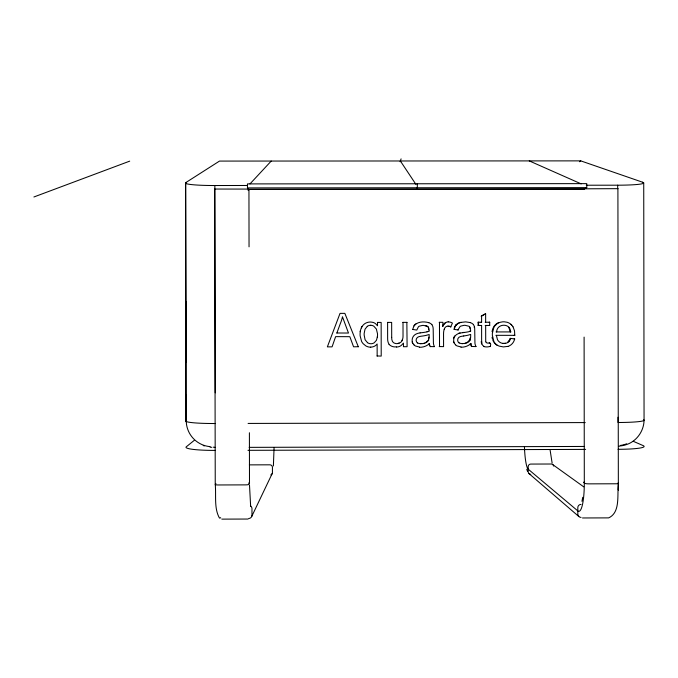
<?xml version="1.0" encoding="UTF-8"?>
<svg xmlns="http://www.w3.org/2000/svg" width="678" height="678" viewBox="0 0 678 678"><rect width="100%" height="100%" fill="white"/><g stroke="black" fill="none" stroke-linecap="round" stroke-linejoin="round"><path stroke-width="1.02" d="M185.992 301.659L185.967 421.182L185.509 183.17M274.082 447.472L273.387 465.955M429.149 330.796L428.488 327.338A2.712 2.712 0 0 0 427.971 326.745A4.56 4.551 0 0 0 427.318 326.279L425.411 325.618M470.668 330.983L470.015 327.262A2.712 2.712 0 0 0 469.49 326.669A4.56 4.551 0 0 0 468.837 326.211L465.133 325.321A15.213 15.196 -78.7 0 0 464.032 325.33L460.769 326.11A3.737 3.729 0 0 0 459.896 326.788L457.955 329.94M426.996 331.839L429.14 331.152M469.608 331.33L470.244 331.034M463.286 332.576A58.427 58.376 84.4 0 0 468.523 331.779L470.668 331.076M495.889 335.322L514.797 335.356L514.509 330.822L513.06 326.864M496.084 331.889L496.593 331.94L496.813 330.491A6.687 6.678 -81.7 0 1 498.567 327.296A7.272 7.263 -81.6 0 1 503.076 325.279A9.238 9.221 -81.3 0 1 504.203 325.254L505.364 325.381A6.704 6.695 -81.7 0 1 508.873 327.228M377.358 336.39L377.341 337.432M377.409 336.958L377.519 335.407A20.56 20.552 0 0 0 377.493 333.703L376.366 329.033L373.832 326.22A5.771 5.763 0 0 0 370.663 325.279M492.05 331.669L492.457 329.754M377.239 337.364L376.443 340.288L374.315 342.695A5.814 5.814 0 0 1 371.315 343.729A6.534 6.534 0 0 1 370.629 343.729A5.958 5.958 0 0 1 367.493 342.653M581.978 501.322L582.716 497.313M219.519 518.162C213.867 508.271 216.299 495.508 215.248 484.499L214.655 189.043L248.377 189.086M412.521 329.423L416.8 330.067L418.368 326.864A3.737 3.729 0 0 1 419.25 326.186L422.504 325.406A15.213 15.204 -75.5 0 1 423.606 325.398L427.047 326.245A4.543 4.543 0 0 1 427.699 326.711A2.704 2.704 0 0 1 428.098 327.135M510.17 338.322L514.695 339L514.255 340.348A9.984 9.975 -80.8 0 1 507.881 346.475M402.41 339.398L402.257 339.856A5.365 5.365 0 0 1 401.91 340.661M428.42 339.39L428.657 338.5A13.713 13.704 -76.3 0 0 428.827 337.169M400.105 161.737L401.088 158.872M358.323 346.805L344.856 313.363L340.034 313.372L327.364 346.865L332.076 346.856L335.627 336.635L349.831 336.678L353.577 346.814L358.281 346.704M492.635 329.152L493.075 328.025M336.847 333.051L340.449 323.27A37.909 37.892 11.1 0 0 342.466 316.812L348.475 333.034L336.881 333M450.667 326.847L452.446 323.101A8.814 8.806 -80.6 0 0 448.2 321.847M510.729 338.398L509.576 340.687M510.042 338.653L509.492 339.839M251.758 516.407L272.259 473.43M249.046 246.843L248.945 189.84L247.462 187.899L247.453 183.899L586.758 183.636L586.767 187.628L583.309 189.493M416.487 189.315L417.326 187.764L417.317 183.772M469.456 340.085L467.659 342.093L464.727 343.407M249.402 432.75L249.496 483.448L248.945 484.397A3.382 0.475 -0.9 0 1 245.283 484.88L218.248 484.965A3.39 0.475 -1.1 0 1 215.248 484.499L215.943 483.609M509.348 340.102L509.025 340.61M443.802 324.186L445.217 322.703A4.67 4.67 0 0 1 445.675 322.423M427.682 340.78L426.072 342.322M455.718 325.169L457.252 323.762M456.082 325.203L458.108 323.491L460.981 322.355M618.014 482.999L618.497 483.295L618.353 490.118L617.904 188.882M249.979 183.907L271.217 161.059M495.499 325.16L496.321 324.381M194.188 440.412L186.281 446.81A32.934 3.56 -0.8 0 0 215.375 450.412M367.306 326.347L365.035 329.177L364.171 333.373A21.56 21.552 -71.2 0 0 364.154 335.093L365.103 339.771L367.501 342.653M248.945 189.84L247.911 190.086M415.868 323.838L414.326 325.245A10.263 10.255 -79.1 0 0 413.851 325.864M579.461 161.745L580.766 160.872L642.752 182.272M481.643 315.956L484.414 314.261M481.134 316.262L485.634 313.795L485.651 322.236L489.702 322.228L489.702 325.474L485.185 325.448M457.972 323.33L459.353 322.72M626.938 444.437C636.964 440.912 643.871 430.852 644.066 420.301L643.727 182.814M584.563 188.815L618.141 188.654M399.105 343.06L397.605 343.5M424.657 343.076L423.343 343.492M33.9 196.984L129.701 161.144M459.964 322.516L465.659 321.872L470.354 322.592M507.856 346.399L503.33 346.907L499.194 346.119A10.153 10.136 -80.8 0 1 495.118 343.28A10.068 10.06 -80.8 0 1 493.847 341.407L492.364 335.305A21.645 21.611 -81.5 0 1 492.398 333.11L493.838 327.525A10.365 10.348 -81.7 0 1 500.186 322.296L502.483 321.855A14.424 14.408 -80.9 0 1 504.313 321.813L507.127 322.253A10.051 10.043 -81.8 0 1 513 326.804M621.404 445.878L626.108 444.76M420.089 332.898L421.758 332.678A58.452 58.418 78.5 0 0 426.996 331.864M462.981 332.635L461.616 332.822A21.382 21.365 -75.5 0 0 459.608 333.212A10.212 10.204 -77.9 0 0 456.625 334.551A6.687 6.687 -78.6 0 0 453.692 339.915A7.933 7.924 -78.6 0 0 453.726 340.873L453.768 341.229A6.322 6.314 -78.5 0 0 455.582 344.839M462.591 332.584L463.286 332.593M489.855 346.483L490.347 346.577C491.94 340.186 487.533 344.949 485.923 342.068M618.912 446.243L620.362 446.082M396.435 347.119L398.656 346.738A8.365 8.356 0 0 0 401.503 345.221L403.452 343.102L403.452 346.712L407.105 346.704L406.859 322.355M485.168 313.804L485.634 313.795M249.351 464.871L269.861 464.82A2.559 2.559 0 0 1 272.429 467.371L272.437 472.49A2.559 2.559 0 0 1 270.819 474.88M221.833 519.128L248.123 519.043M582.495 517.967L608.658 517.882C620.845 512.348 616.853 494.177 618.497 483.295A3.441 0.466 1.6 0 1 615.904 483.778L589.021 483.855A3.424 0.466 1.4 0 1 584.978 483.397L583.639 482.456A3.398 0.458 1.4 0 1 584.139 482.126M377.4 322.414L381.155 322.423L381.214 356.086L377.053 355.958M387.469 322.389L391.655 322.406L391.698 337.356M402.817 322.364L407.063 322.381M439.166 322.304L442.92 322.313L442.929 326.135L442.607 325.152M478.117 322.228L478.566 322.253L478.575 325.491L478.126 325.465L478.117 322.228L481.6 322.245L481.592 316.262M478.126 325.465L481.609 325.482L481.626 339.509A45.629 45.57 -80.9 0 0 481.651 340.814L482.016 344.051A2.941 2.932 0 0 0 482.134 344.382A4.06 4.051 0 0 0 483.863 346.229M496.593 331.94L510.763 331.915L509.737 328.338A4.907 4.899 -82 0 0 509.136 327.516L508.873 327.237M470.244 343.729A14.111 14.102 -80.4 0 0 470.515 343.483A7.763 7.763 -78.8 0 0 471.473 346.492L472.252 346.475M430.123 346.56L434.454 346.653A10.077 10.077 -77 0 1 433.513 343.856A8.39 8.382 -76.8 0 1 433.42 343.204L433.2 329.83A23.06 23.052 -78.5 0 0 433.081 327.771L433.005 327.321A6.661 6.653 0 0 0 431.844 324.635M439.208 346.543L443.573 346.636L443.548 333.991A16.213 16.196 -80.2 0 1 444.2 329.203M471.498 346.475L475.973 346.568A10.077 10.068 -79.3 0 1 475.032 343.78A8.382 8.373 -79.1 0 1 474.939 343.127L474.719 329.754A23.052 23.035 -80.9 0 0 474.6 327.703L474.524 327.245A6.653 6.653 -81.8 0 0 473.363 324.559M248.089 423.436L585.241 422.58M249.14 447.361L584.428 446.455M247.97 450.319L585.623 449.404M580.766 160.872L219.486 161.084L185.755 182.619L186.111 362.467M185.975 182.619A33.29 2.797 -0.6 0 0 214.833 185.526L247.47 185.484M586.3 185.221L617.683 185.196A33.697 2.737 1 0 0 642.532 182.272M247.462 187.899L586.767 187.628M248.529 189.281L584.207 189.009M248.656 189.45L583.894 189.179M370.739 347.187L369.671 347.136A9.458 9.458 0 0 1 365.773 345.856L363.247 343.78A10.789 10.789 0 0 1 361.586 341.398L360.137 335.856A21.103 21.094 -69.6 0 1 360.086 333.957A16.094 16.094 0 0 1 361.298 327.881A9.594 9.594 0 0 1 362.01 326.516M485.177 322.219L485.651 322.236M489.211 322.211L489.702 322.228M481.143 322.228L481.6 322.245M462.498 343.754L459.955 343.254A3.924 3.924 0 0 1 459.201 342.822M420.979 343.839L418.428 343.339A3.932 3.924 0 0 1 417.673 342.899M489.219 325.44L489.702 325.474M481.151 325.457L481.609 325.482M461.04 346.975L457.04 345.924A6.483 6.483 -78.5 0 1 455.845 345.077L455.591 344.831M419.512 347.06L415.512 346.009A6.492 6.483 0 0 1 414.317 345.161L414.063 344.916M474.091 327.211L474.524 327.245M510.203 331.864L510.763 331.915M210.087 447.192L211.722 447.344M514.221 335.288L514.797 335.356M453.913 329.347L458.328 329.991M514.127 338.924L514.695 339M489.245 342.873L489.728 342.966M470.481 343.449L470.905 343.543A7.797 7.789 -78.8 0 0 471.896 346.594M475.532 346.466L475.973 346.568M203.239 445.573L204.417 445.895M429.106 343.534L429.386 343.619A7.797 7.789 -76.2 0 0 430.386 346.67M428.835 322.669C424.14 321.372 418.08 321.457 414.555 325.271A10.297 10.289 -79.1 0 0 412.809 329.474M633.252 441.293L643.108 445.582A33.358 3.483 1.2 0 1 618.039 449.311M529.272 160.898L581.19 183.882M552.968 464.761L583.733 486.846M528.959 473.558L578.783 516.458M510.898 324.296L511.704 325.059M400.367 160.983L415.953 184.416M469.591 327.228L470.091 328.449M493.347 341.322L492.855 340.271M428.504 327.864L428.843 329.296M526.755 469.278L527.552 471.464M552.129 463.074L550.036 449.633M481.558 343.958L481.227 341.5M492.465 339.136L492.059 337.28M485.846 341.856L485.804 341.67A12.899 12.882 -80.1 0 1 485.702 339.737L485.66 325.482M510.119 331.161L509.042 328.076A4.754 4.754 -82 0 0 508.898 327.864M250.657 506.466L249.504 485.202M496.398 335.39L497.44 339.576A7.009 7 -80.9 0 0 498.762 341.398A7.221 7.212 -80.9 0 0 502.906 343.415L503.288 343.449A9.178 9.17 -81.3 0 0 504.356 343.475A6.67 6.661 -80.8 0 0 509.687 340.771M214.858 185.509L215.265 392.842M186.179 395.266L186.23 420.657A26.188 26.154 -12.6 0 0 210.112 446.641M617.683 185.196L617.683 188.357M617.997 417.224L618.005 422.504A33.358 2.78 0.9 0 0 643.676 419.767M584.105 337.11L584.309 482.922A32.883 6.288 88.4 0 1 577.826 510.907L528.204 469.193A25.713 3.89 89 0 1 524.433 446.59M439.48 322.321L439.522 346.644M403.012 322.381L403.029 335.398A21.145 21.137 -69 0 1 402.91 337.839L402.452 339.932A5.39 5.382 0 0 1 400.291 342.61C397.401 344.797 392.02 343.653 391.825 339.525A26.654 26.637 -76.3 0 1 391.706 337.356M387.604 322.414L387.63 338.034A23.154 23.145 -74.8 0 0 387.799 340.907L387.85 341.068A8 8 0 0 0 389.113 344.28M377.502 322.431L377.51 325.804L375.688 323.813A7.78 7.78 0 0 0 373.019 322.397L370.934 322.05A10.212 10.204 0 0 0 365.035 323.516A9.628 9.628 0 0 0 361.382 327.915M377.154 356.094L377.137 343.983A7.805 7.797 0 0 1 370.739 347.094M215.324 423.521A32.934 2.839 -0.7 0 1 186.23 420.657M626.658 443.793A26.078 26.027 -73.9 0 1 620.226 445.446M215.214 447.361A6.585 0.712 -0.8 0 1 213.214 447.149M360.213 331.737A16.043 16.043 0 0 1 360.433 330.517M370.663 325.279A6.348 6.348 0 0 0 369.993 325.321A5.695 5.695 0 0 0 367.298 326.338M396.393 346.814A8.39 8.39 0 0 1 389.028 344.382M412.775 343.475A6.305 6.297 0 0 1 412.139 341.907M429.606 345.526A7.772 7.763 -76.2 0 1 429.216 344.161M429.42 343.661A14.17 14.162 -78.1 0 1 419.504 347.289M414.055 344.924A6.322 6.322 0 0 1 412.224 341.305L412.19 340.949A7.933 7.933 -75.3 0 1 412.165 339.992A6.695 6.687 0 0 1 415.097 334.627A10.221 10.212 -74.3 0 1 418.08 333.305A21.391 21.382 -70.9 0 1 420.089 332.915M428.81 322.745A6.916 6.907 0 0 1 431.886 324.584M417.538 343.076A3.61 3.61 0 0 1 418.767 336.72A22.001 21.993 -69.9 0 1 422.208 336.076A52.638 52.613 81.5 0 0 426.267 335.347L429.166 334.5L429.149 335.983A15.747 15.738 -76.1 0 1 429.055 337.805L428.632 339.661A4.5 4.5 0 0 1 428.471 340.025M428.725 340.203A8.077 8.068 -77.3 0 1 421.013 343.585M449.2 326.304A6.619 6.611 -80 0 1 450.472 326.771M442.607 326.11A19.128 19.111 -79.8 0 1 443.124 325.203M442.937 326.143A19.196 19.179 -79.8 0 1 443.963 324.44L445.548 322.728A4.687 4.678 0 0 1 448.2 321.897M448.073 326.135A6.644 6.636 -80 0 1 451.014 326.898M444.268 329.22A4.178 4.178 0 0 1 448.065 326.033M453.862 342.788A6.297 6.297 -78.5 0 1 453.455 341.492M453.48 338.576A6.67 6.661 -78.6 0 1 454.684 335.974M458.616 333.347A10.178 10.17 -77.9 0 1 459.226 333.169A21.315 21.298 -75.5 0 1 460.099 332.966M464.099 332.381A58.232 58.181 84.4 0 1 462.888 332.525M470.125 337.924A13.704 13.696 -79.4 0 1 470.049 338.424L469.727 339.5A4.483 4.483 0 0 1 469.574 339.864M454.167 328.415A10.255 10.246 -81.1 0 1 455.658 325.135M470.939 343.577A14.162 14.153 -80.4 0 1 461.032 347.204M454.336 329.398A10.289 10.28 -81.1 0 1 456.031 325.16M470.329 322.669A6.907 6.907 -81.6 0 1 473.405 324.508M463.727 335.949A52.63 52.579 86.6 0 0 467.786 335.263L470.685 334.424L470.668 335.907A15.738 15.721 -79.4 0 1 470.583 337.72L470.151 339.576A4.5 4.492 0 0 1 469.99 339.941M463.727 336A21.993 21.976 -74.7 0 0 460.294 336.619A3.61 3.61 0 0 0 459.065 342.992M470.244 340.119A8.077 8.068 -79.9 0 1 462.532 343.509M490.27 346.365A11.28 11.272 -80.6 0 1 483.77 346.543M502.754 343.356A9.153 9.136 -81.3 0 0 503.822 343.382A6.644 6.644 -80.8 0 0 505.457 343.178M509.136 340.687A6.644 6.644 -80.8 0 1 507.559 342.212M497.16 345.305A10.119 10.102 -80.8 0 1 494.609 343.187A10.034 10.026 -80.8 0 1 493.931 342.297M493.338 327.491A10.331 10.314 -81.7 0 1 494.999 325.135L495.813 324.355A10.255 10.246 -81.7 0 1 498.618 322.626M530.764 474.295A2.559 2.551 -64 0 1 528.204 471.752L528.196 466.642A2.559 2.551 -64.5 0 1 530.747 464.074L551.163 464.015A2.559 2.551 -66 0 1 553.68 466.1M581.088 517.407A3.254 3.246 -64.1 0 1 577.834 514.161L577.817 507.653A3.254 3.246 -64.6 0 1 581.063 504.39M248.724 518.484A3.271 3.263 -25.6 0 0 251.979 515.204L251.97 508.678A3.271 3.263 -25.2 0 0 250.487 505.958M220.799 518.043A3.271 3.263 -22.8 0 1 220.274 517.619M248.47 483.083A3.365 0.466 -0.9 0 1 249.496 483.448"/></g></svg>
